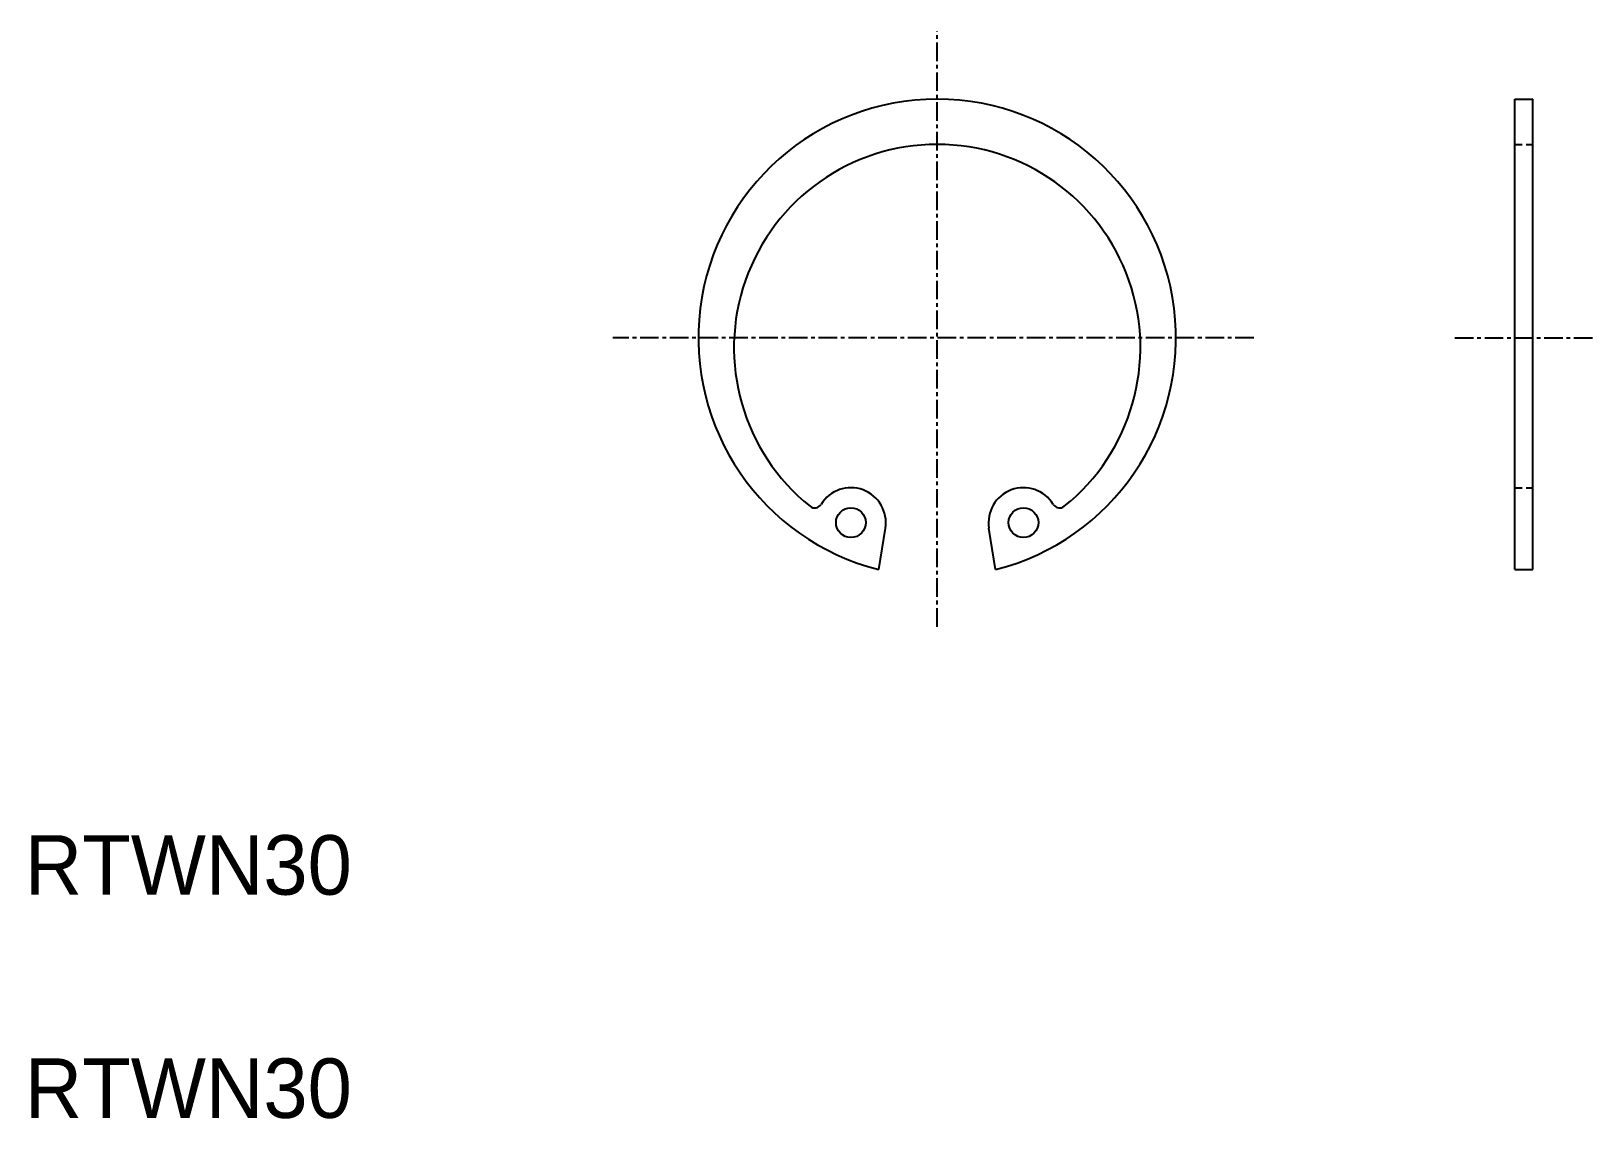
# Model space of a CAD drawing. Extents: x 10 to 115, y 10 to 83.
import ezdxf

# ---------------------------------------------------------------- set-up
doc = ezdxf.new("R2010")
doc.units = 0
doc.linetypes.add('CENTER', pattern=[2, 1.25, -0.25, 0.25, -0.25])
doc.linetypes.add('DASHED', pattern=[0.75, 0.5, -0.25])
doc.layers.get('0').update_dxf_attribs({"linetype": 'CONTINUOUS'})
doc.layers.add('CENTER', color=1, linetype='CENTER')

msp = doc.modelspace()

# ---------------------------------------------------------------- linework, layer by layer
at = {"color": 7, "linetype": 'CONTINUOUS'}
for p, q in [((110.16, 46.85), (110.16, 78.46)), ((110.16, 78.46), (111.36, 78.46)), ((111.36, 46.85), (111.36, 78.46)), ((67.4, 46.85), (67.85, 49.62)), ((75.26, 46.85), (74.81, 49.62)), ((110.16, 46.85), (111.36, 46.85))]:
    msp.add_line(p, q, dxfattribs=at)
at = {"color": 3, "linetype": 'DASHED'}
for p, q in [((110.16, 75.42), (111.36, 75.42)), ((110.16, 52.35), (111.36, 52.35))]:
    msp.add_line(p, q, dxfattribs=at)
at = {"color": 7, "linetype": 'CONTINUOUS'}
for centre in [(65.53, 50), (77.13, 50)]:
    msp.add_circle(centre, 1, dxfattribs=at)
for centre, radius, start, end in [((71.33, 62.41), 16.05, 284.1777, 255.8223), ((71.33, 61.76), 13.66, 308.7062, 231.2938), ((65.53, 50), 2.35, 350.7669, 148.488), ((77.13, 50), 2.35, 31.512, 189.2331), ((63.1, 51.49), 0.5, 231.2938, 328.488), ((79.56, 51.49), 0.5, 211.512, 308.7062)]:
    msp.add_arc(centre, radius, start, end, dxfattribs=at)
at = {"layer": 'CENTER', "color": 1, "linetype": 'CENTER'}
for p, q in [((71.33, 43.01), (71.33, 83.02)), ((92.61, 62.41), (49.52, 62.41)), ((106.13, 62.41), (115.39, 62.41))]:
    msp.add_line(p, q, dxfattribs=at)

# ---------------------------------------------------------------- texts
at = {"color": 7, "linetype": 'CONTINUOUS'}
for p in [(10, 25), (10, 10)]:
    msp.add_text('RTWN30', height=4, dxfattribs=at).set_placement(p)

doc.saveas('drawing.dxf')
